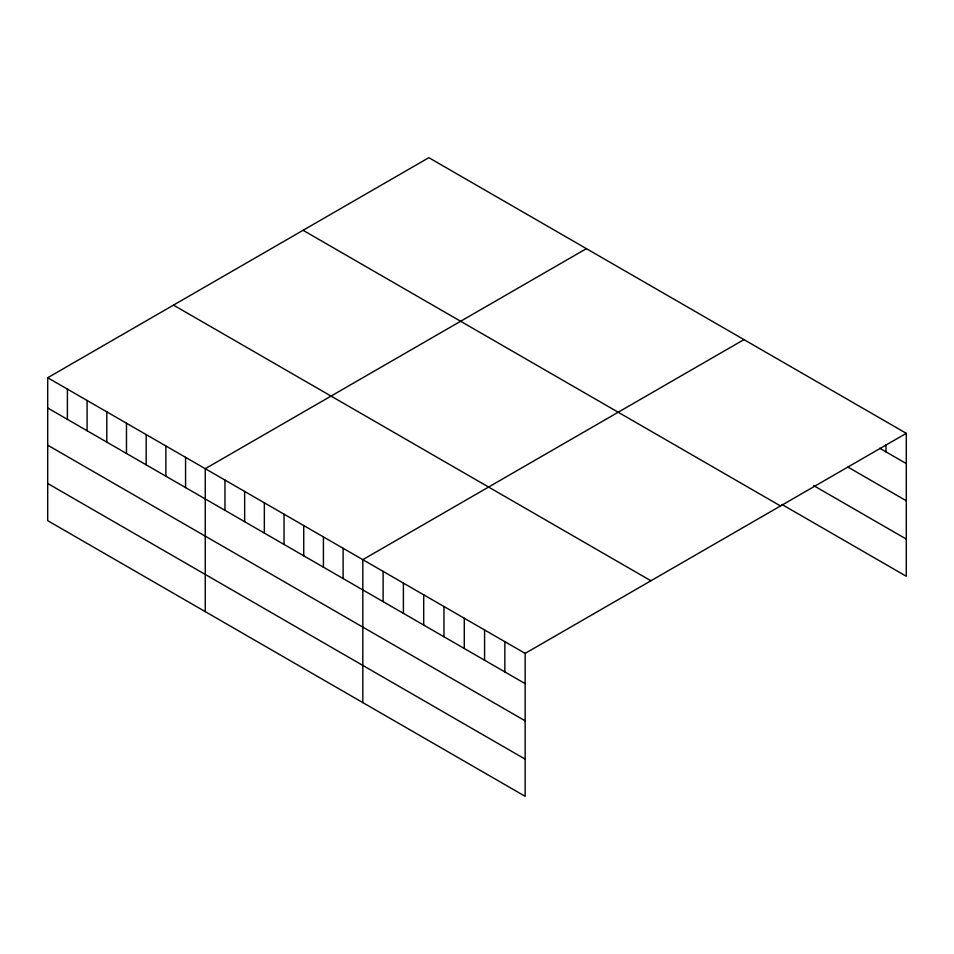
<?xml version="1.0" encoding="UTF-8"?>
<svg xmlns="http://www.w3.org/2000/svg" width="954" height="954" viewBox="0 0 954 954"><rect width="100%" height="100%" fill="white"/><g stroke="black" fill="none" stroke-linecap="round" stroke-linejoin="round"><path stroke-width="1.43" d="M47.7 377.736L525.153 653.383L525.153 796.316L47.7 520.669L47.7 377.736L428.847 157.684L906.3 433.331L906.3 576.264L782.018 504.511M586.412 248.648L205.253 468.7L205.253 611.633M743.965 339.612L362.818 559.664L362.818 702.597M525.153 653.383L906.3 433.331M879.671 448.213L906.3 463.596M847.963 467.09L906.3 500.778M813.714 485.634L906.3 539.082M303.074 230.296L780.515 505.954M173.485 305.113L650.926 580.771M47.7 407.99L525.153 683.648M47.7 445.172L525.153 720.83M47.7 483.487L525.153 759.134M886.004 444.671L886.004 451.874M504.857 641.672L504.857 671.926M484.572 629.962L484.572 660.216M464.276 618.24L464.276 648.493M443.98 606.529L443.98 636.783M423.695 594.807L423.695 625.073M403.399 583.097L403.399 613.35M383.114 571.374L383.114 601.64M343.118 548.3L343.118 578.553M323.43 536.923L323.43 567.177M303.73 525.547L303.73 555.812M284.042 514.182L284.042 544.436M264.341 502.806L264.341 533.071M244.653 491.441L244.653 521.695M224.953 480.065L224.953 510.33M185.565 457.324L185.565 487.589M165.865 445.959L165.865 476.213M146.177 434.583L146.177 464.848M126.477 423.218L126.477 453.472M106.788 411.842L106.788 442.107M87.088 400.477L87.088 430.731M67.4 389.101L67.4 419.366"/></g></svg>
